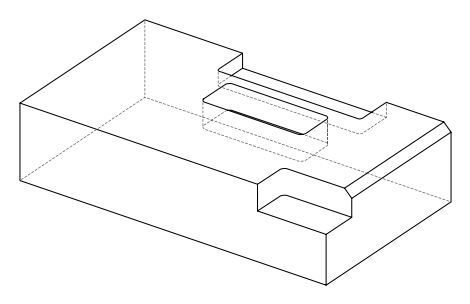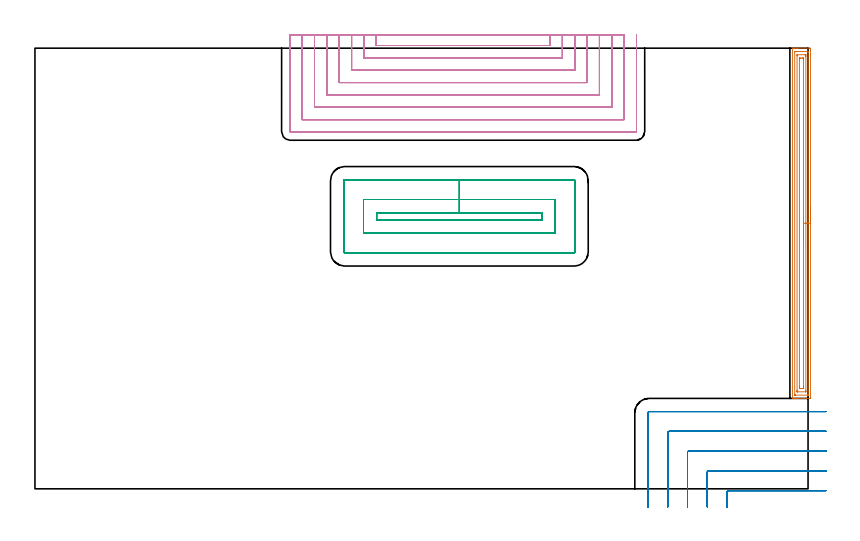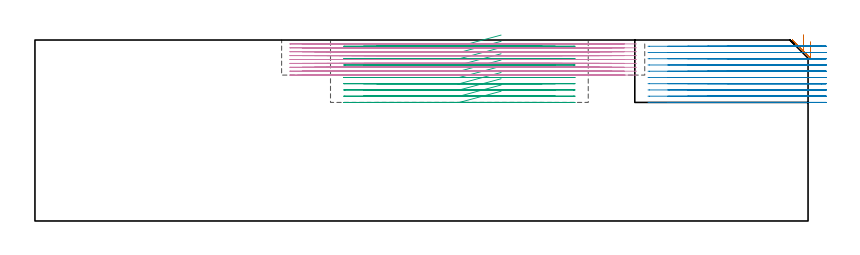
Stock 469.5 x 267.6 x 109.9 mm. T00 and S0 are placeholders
(PLAN: 4 operations, 2 tool changes, 111.7 min)
(1 AREA_MILL | FG_CHAMFER_SURFACE | UGT0205_001 | 7.07 min | 13241 mm3)
(2 MILL_CORNER_NOTCH_RECTANGULAR | CORNER_NOTCH_RECTANGULAR | NXT0201_012 | Follow Part, ap 4, ae 75% | 13.13 min | 217918 mm3)
(3 MILL_RECTANGULAR_POCKET | POCKET_RECTANGULAR_STRAIGHT | NXT0201_012 | Follow Part, ap 4, ae 75% | 18.55 min | 355878 mm3)
(4 MILL_SLOT | SLOT_PARTIAL_RECTANGULAR | NXT0201_013 | Follow Part, ap 2.5, ae 75% | 72.96 min | 262292 mm3)
(TOOL UGT0205_001 | Chamfer Mill 20 x 3 x 45 deg. | D20 FL50 Z2)
(TOOL NXT0201_012 | ENDMILL 16mm [2P460-1600-NA 1630] | D16 FL38 Z6)
(TOOL NXT0201_013 | ENDMILL 10mm | D10 FL30 Z4)
(OP 1 AREA_MILL)
G17 G21 G94 G90
T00 M6
G54
G17 G0 G90 X471. Y171.25 S1061 M3
G43 Z119.9 H0
Z108.9
G94 G1 Y171.212 Z108.028 F250.
Y171.098 Z107.164
Y170.909 Z106.312
Y170.647 Z105.48
Y170.313 Z104.674
Y169.91 Z103.9
Y169.442 Z103.164
Y168.91 Z102.472
Y168.321 Z101.829
Y167.678 Z101.24
Y166.986 Z100.709
Y166.25 Z100.24
Y165.476 Z99.837
Y164.67 Z99.503
Y163.838 Z99.241
Y162.986 Z99.052
Y162.122 Z98.938
Y161.25 Z98.9
Y55.504
X470.997 Y55.205 Z98.902
X470.992 Y54.91 Z98.906
X470.692 Y54.9 Z99.205
X463.271 Z106.623
X462.695 Z107.202
X462.379 Z107.517
X461.803 Z108.093
X461.487 Z108.408
X460.855 Z109.044
X460.422 Z109.478
X460.052 Y54.903 Z109.839
X460.005 Y54.906 Z109.885
X460.002 Y54.908 Z109.888
X460. Y55.058 Z109.9
Y267.442
X460.003 Y267.59 Z109.888
X460.051 Y267.593 Z109.841
X460.422 Y267.6 Z109.477
X460.855 Z109.044
X461.487 Z108.408
X462.695 Z107.202
X463.271 Z106.623
X470.405 Z99.493
X470.695 Y267.598 Z99.203
X470.992 Y267.59 Z98.906
X470.999 Y267.293 Z98.899
X471. Y161.25 Z98.9
X469.586 Z100.314
X469.585 Y57.143 Z100.315
X469.582 Y56.997 Z100.318
X469.579 Y56.909 Z100.321
X469.561 Y56.906 Z100.339
X469.513 Y56.903 Z100.387
X469.01 Y56.9 Z100.89
X461.876 Z108.024
X461.487 Y56.903 Z108.413
X461.433 Y56.906 Z108.467
X461.422 Y56.909 Z108.478
X461.418 Y56.973 Z108.482
X461.416 Y57.07 Z108.484
X461.414 Y57.362 Z108.486
X461.415 Y265.357 Z108.485
X461.418 Y265.503 Z108.482
X461.421 Y265.591 Z108.479
X461.439 Y265.594 Z108.461
X461.487 Y265.597 Z108.413
X461.99 Y265.6 Z107.91
X469.124 Z100.776
X469.513 Y265.597 Z100.387
X469.567 Y265.594 Z100.333
X469.578 Y265.591 Z100.322
X469.581 Y265.527 Z100.319
X469.584 Y265.43 Z100.316
X469.586 Y265.284 Z100.314
Y265.211
Y161.25
X468.172 Z101.728
X468.171 Y59.524 Z101.729
X468.17 Y59.074 Z101.73
X468.167 Y58.964 Z101.733
X468.165 Y58.917 Z101.735
X468.076 Y58.91 Z101.824
X467.901 Y58.902 Z101.999
X463.271 Y58.9 Z106.629
X463.097 Z106.803
X462.981 Y58.902 Z106.919
X462.889 Y58.906 Z107.011
X462.835 Y58.911 Z107.065
X462.833 Y58.927 Z107.067
X462.831 Y59.074 Z107.069
X462.829 Y59.516 Z107.071
X462.828 Y59.966 Z107.072
X462.829 Y262.976 Z107.071
X462.831 Y263.426 Z107.069
X462.833 Y263.536 Z107.067
X462.835 Y263.583 Z107.065
X462.924 Y263.59 Z106.976
X463.099 Y263.598 Z106.801
X467.729 Y263.6 Z102.171
X467.903 Z101.997
X468.019 Y263.598 Z101.881
X468.111 Y263.594 Z101.789
X468.165 Y263.589 Z101.735
X468.167 Y263.572 Z101.733
X468.169 Y263.426 Z101.731
X468.171 Y262.984 Z101.729
Y262.534
X468.172 Y161.25 Z101.728
X466.757 Z103.143
Y61.751
X466.753 Y60.944 Z103.147
X466.751 Y60.919 Z103.149
X466.741 Y60.91 Z103.159
X466.69 Y60.906 Z103.21
X466.583 Y60.902 Z103.317
X466.371 Y60.901 Z103.529
X465.946 Y60.9 Z103.954
X465.054 Z104.846
X464.61 Y60.901 Z105.29
X464.409 Y60.902 Z105.491
X464.308 Y60.906 Z105.592
X464.26 Y60.91 Z105.64
X464.249 Y60.917 Z105.651
X464.243 Y61.751 Z105.657
Y260.749
X464.247 Y261.556 Z105.653
X464.249 Y261.581 Z105.651
X464.259 Y261.59 Z105.641
X464.31 Y261.594 Z105.59
X464.416 Y261.598 Z105.484
X464.629 Y261.599 Z105.271
X465.054 Y261.6 Z104.846
X465.946 Z103.954
X466.39 Y261.599 Z103.51
X466.591 Y261.598 Z103.309
X466.692 Y261.594 Z103.208
X466.74 Y261.59 Z103.16
X466.751 Y261.583 Z103.149
X466.757 Y260.749 Z103.143
Y161.25
Y160.378 Z103.181
Y159.513 Z103.295
Y158.662 Z103.483
Y157.83 Z103.746
Y157.024 Z104.08
Y156.25 Z104.482
Y155.514 Z104.951
Y154.822 Z105.482
Y154.179 Z106.072
Y153.59 Z106.715
Y153.058 Z107.407
Y152.59 Z108.143
Y152.187 Z108.917
Y151.853 Z109.723
Y151.591 Z110.555
Y151.402 Z111.406
Y151.288 Z112.271
Y151.25 Z113.143
G0 Z119.9
M5
M2
(OP 2 MILL_CORNER_NOTCH_RECTANGULAR)
G17 G21 G94 G90
T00 M6
G54
G17 G0 G90 X480.424 Y-1.1 S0 M3
G43 Z119.9 H1
Z106.11
G94 G1 X477.424 F250.
X421.095 F500.
G3 X420.3 Y-1.895 R0.8
G1 Y-8.
Y-11. F250.
G0 Z119.9
X480.5 Y10.902
Z106.11
G1 X477.5 Y10.9
X421.095 F500.
X409.095
G3 X408.3 Y10.105 R0.8
G1 Y-8.
Y-11. F250.
G0 Z119.9
X480.5 Y22.903
Z106.11
G1 X477.5 Y22.9
X409.095 F500.
X397.095
G3 X396.3 Y22.105 R0.8
G1 Y-8.
Y-11. F250.
G0 Z119.9
X480.5 Y34.906
Z106.11
G1 X477.5 Y34.9
X397.095 F500.
X385.095
G3 X384.3 Y34.105 R0.8
G1 Y-8.
Y-11. F250.
G0 Z119.9
X480.477 Y46.9
Z106.11
G1 X477.477
X373.096 F500.
G3 X372.3 Y46.104 R0.8
G1 Y-8.
Y-11. F250.
G0 Z119.9
X480.424 Y-1.1
Z102.32
G1 X477.424
X421.095 F500.
G3 X420.3 Y-1.895 R0.8
G1 Y-8.
Y-11. F250.
G0 Z119.9
X480.5 Y10.9
Z102.32
G1 X477.5
X409.095 F500.
G3 X408.3 Y10.105 R0.8
G1 Y-8.
Y-11. F250.
G0 Z119.9
X480.5 Y22.9
Z102.32
G1 X477.5
X397.095 F500.
G3 X396.3 Y22.105 R0.8
G1 Y-8.
Y-11. F250.
G0 Z119.9
X480.5 Y34.9
Z102.32
G1 X477.5
X385.095 F500.
G3 X384.3 Y34.105 R0.8
G1 Y-8.
Y-11. F250.
G0 Z119.9
X480.5 Y46.9
Z102.32
G1 X477.5
X373.096 F500.
G3 X372.3 Y46.104 R0.8
G1 Y-8.
Y-11. F250.
G0 Z119.9
X480.424 Y-1.1
Z98.53
G1 X477.424
X421.095 F500.
G3 X420.3 Y-1.895 R0.8
G1 Y-8.
Y-11. F250.
G0 Z119.9
X480.5 Y10.9
Z98.53
G1 X477.5
X409.095 F500.
G3 X408.3 Y10.105 R0.8
G1 Y-8.
Y-11. F250.
G0 Z119.9
X480.5 Y22.9
Z98.53
G1 X477.5
X397.095 F500.
G3 X396.3 Y22.105 R0.8
G1 Y-8.
Y-11. F250.
G0 Z119.9
X480.5 Y34.9
Z98.53
G1 X477.5
X385.095 F500.
G3 X384.3 Y34.105 R0.8
G1 Y-8.
Y-11. F250.
G0 Z119.9
X480.5 Y46.9
Z98.53
G1 X477.5
X373.096 F500.
G3 X372.3 Y46.104 R0.8
G1 Y-8.
Y-11. F250.
G0 Z119.9
X480.424 Y-1.1
Z94.74
G1 X477.424
X421.095 F500.
G3 X420.3 Y-1.895 R0.8
G1 Y-8.
Y-11. F250.
G0 Z119.9
X480.5 Y10.9
Z94.74
G1 X477.5
X409.095 F500.
G3 X408.3 Y10.105 R0.8
G1 Y-8.
Y-11. F250.
G0 Z119.9
X480.5 Y22.9
Z94.74
G1 X477.5
X397.095 F500.
G3 X396.3 Y22.105 R0.8
G1 Y-8.
Y-11. F250.
G0 Z119.9
X480.5 Y34.9
Z94.74
G1 X477.5
X385.095 F500.
G3 X384.3 Y34.105 R0.8
G1 Y-8.
Y-11. F250.
G0 Z119.9
X480.5 Y46.9
Z94.74
G1 X477.5
X373.096 F500.
G3 X372.3 Y46.104 R0.8
G1 Y-8.
Y-11. F250.
G0 Z119.9
X480.424 Y-1.1
Z90.95
G1 X477.424
X421.095 F500.
G3 X420.3 Y-1.895 R0.8
G1 Y-8.
Y-11. F250.
G0 Z119.9
X480.5 Y10.9
Z90.95
G1 X477.5
X409.095 F500.
G3 X408.3 Y10.105 R0.8
G1 Y-8.
Y-11. F250.
G0 Z119.9
X480.5 Y22.9
Z90.95
G1 X477.5
X397.095 F500.
G3 X396.3 Y22.105 R0.8
G1 Y-8.
Y-11. F250.
G0 Z119.9
X480.5 Y34.9
Z90.95
G1 X477.5
X385.095 F500.
G3 X384.3 Y34.105 R0.8
G1 Y-8.
Y-11. F250.
G0 Z119.9
X480.5 Y46.9
Z90.95
G1 X477.5
X373.096 F500.
G3 X372.3 Y46.104 R0.8
G1 Y-8.
Y-11. F250.
G0 Z119.9
X480.424 Y-1.1
Z87.16
G1 X477.424
X421.095 F500.
G3 X420.3 Y-1.895 R0.8
G1 Y-8.
Y-11. F250.
G0 Z119.9
X480.5 Y10.9
Z87.16
G1 X477.5
X409.095 F500.
G3 X408.3 Y10.105 R0.8
G1 Y-8.
Y-11. F250.
G0 Z119.9
X480.5 Y22.9
Z87.16
G1 X477.5
X397.095 F500.
G3 X396.3 Y22.105 R0.8
G1 Y-8.
Y-11. F250.
G0 Z119.9
X480.5 Y34.9
Z87.16
G1 X477.5
X385.095 F500.
G3 X384.3 Y34.105 R0.8
G1 Y-8.
Y-11. F250.
G0 Z119.9
X480.5 Y46.9
Z87.16
G1 X477.5
X373.096 F500.
G3 X372.3 Y46.104 R0.8
G1 Y-8.
Y-11. F250.
G0 Z119.9
X480.424 Y-1.1
Z83.37
G1 X477.424
X421.095 F500.
G3 X420.3 Y-1.895 R0.8
G1 Y-8.
Y-11. F250.
G0 Z119.9
X480.5 Y10.9
Z83.37
G1 X477.5
X409.095 F500.
G3 X408.3 Y10.105 R0.8
G1 Y-8.
Y-11. F250.
G0 Z119.9
X480.5 Y22.9
Z83.37
G1 X477.5
X397.095 F500.
G3 X396.3 Y22.105 R0.8
G1 Y-8.
Y-11. F250.
G0 Z119.9
X480.5 Y34.9
Z83.37
G1 X477.5
X385.095 F500.
G3 X384.3 Y34.105 R0.8
G1 Y-8.
Y-11. F250.
G0 Z119.9
X480.5 Y46.9
Z83.37
G1 X477.5
X373.096 F500.
G3 X372.3 Y46.104 R0.8
G1 Y-8.
Y-11. F250.
G0 Z119.9
X480.424 Y-1.1
Z79.58
G1 X477.424
X421.095 F500.
G3 X420.3 Y-1.895 R0.8
G1 Y-8.
Y-11. F250.
G0 Z119.9
X480.5 Y10.9
Z79.58
G1 X477.5
X409.095 F500.
G3 X408.3 Y10.105 R0.8
G1 Y-8.
Y-11. F250.
G0 Z119.9
X480.5 Y22.9
Z79.58
G1 X477.5
X397.095 F500.
G3 X396.3 Y22.105 R0.8
G1 Y-8.
Y-11. F250.
G0 Z119.9
X480.5 Y34.9
Z79.58
G1 X477.5
X385.095 F500.
G3 X384.3 Y34.105 R0.8
G1 Y-8.
Y-11. F250.
G0 Z119.9
X480.5 Y46.9
Z79.58
G1 X477.5
X373.096 F500.
G3 X372.3 Y46.104 R0.8
G1 Y-8.
Y-11. F250.
G0 Z119.9
X480.424 Y-1.1
Z75.79
G1 X477.424
X421.095 F500.
G3 X420.3 Y-1.895 R0.8
G1 Y-8.
Y-11. F250.
G0 Z119.9
X480.5 Y10.9
Z75.79
G1 X477.5
X409.095 F500.
G3 X408.3 Y10.105 R0.8
G1 Y-8.
Y-11. F250.
G0 Z119.9
X480.5 Y22.9
Z75.79
G1 X477.5
X397.095 F500.
G3 X396.3 Y22.105 R0.8
G1 Y-8.
Y-11. F250.
G0 Z119.9
X480.5 Y34.9
Z75.79
G1 X477.5
X385.095 F500.
G3 X384.3 Y34.105 R0.8
G1 Y-8.
Y-11. F250.
G0 Z119.9
X480.5 Y46.9
Z75.79
G1 X477.5
X373.096 F500.
G3 X372.3 Y46.104 R0.8
G1 Y-8.
Y-11. F250.
G0 Z119.9
X480.424 Y-1.1
Z72.
G1 X477.424
X421.095 F500.
G3 X420.3 Y-1.895 R0.8
G1 Y-8.
Y-11. F250.
G0 Z119.9
X480.5 Y10.9
Z72.
G1 X477.5
X409.095 F500.
G3 X408.3 Y10.105 R0.8
G1 Y-8.
Y-11. F250.
G0 Z119.9
X480.5 Y22.9
Z72.
G1 X477.5
X397.095 F500.
G3 X396.3 Y22.105 R0.8
G1 Y-8.
Y-11. F250.
G0 Z119.9
X480.5 Y34.9
Z72.
G1 X477.5
X385.095 F500.
G3 X384.3 Y34.105 R0.8
G1 Y-8.
Y-11. F250.
G0 Z119.9
X480.5 Y46.9
Z72.
G1 X477.5
X373.096 F500.
G3 X372.3 Y46.104 R0.8
G1 Y-8.
Y-11. F250.
G0 Z119.9
M5
M2
(OP 3 MILL_RECTANGULAR_POCKET)
G17 G21 G94 G90
T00 M6
G54
G17 G0 G90 X283.091 Y167.7 S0 M3
G43 Z119.9 H1
Z112.9
G94 G1 X257.75 Z106.11 F250.
X207.5 F500.
Y163.3
X308.
Y167.7
X257.75
Y175.7
X199.5
Y155.3
X316.
Y175.7
X257.75
Y187.7
X188.2
G3 X187.5 Y187. R0.7
G1 Y144.
G3 X188.2 Y143.3 R0.7
G1 X327.3
G3 X328. Y144. R0.7
G1 Y187.
G3 X327.3 Y187.7 R0.7
G1 X257.75
X256.75
G0 X283.091 Y167.7 Z109.11
G1 X257.75 Z102.32 F250.
X207.5 F500.
Y163.3
X308.
Y167.7
X257.75
Y175.7
X199.5
Y155.3
X316.
Y175.7
X257.75
Y187.7
X188.2
G3 X187.5 Y187. R0.7
G1 Y144.
G3 X188.2 Y143.3 R0.7
G1 X327.3
G3 X328. Y144. R0.7
G1 Y187.
G3 X327.3 Y187.7 R0.7
G1 X257.75
X256.75
G0 X283.091 Y167.7 Z105.32
G1 X257.75 Z98.53 F250.
X207.5 F500.
Y163.3
X308.
Y167.7
X257.75
Y175.7
X199.5
Y155.3
X316.
Y175.7
X257.75
Y187.7
X188.2
G3 X187.5 Y187. R0.7
G1 Y144.
G3 X188.2 Y143.3 R0.7
G1 X327.3
G3 X328. Y144. R0.7
G1 Y187.
G3 X327.3 Y187.7 R0.7
G1 X257.75
X256.75
G0 X283.091 Y167.7 Z101.53
G1 X257.75 Z94.74 F250.
X207.5 F500.
Y163.3
X308.
Y167.7
X257.75
Y175.7
X199.5
Y155.3
X316.
Y175.7
X257.75
Y187.7
X188.2
G3 X187.5 Y187. R0.7
G1 Y144.
G3 X188.2 Y143.3 R0.7
G1 X327.3
G3 X328. Y144. R0.7
G1 Y187.
G3 X327.3 Y187.7 R0.7
G1 X257.75
X256.75
G0 X283.091 Y167.7 Z97.74
G1 X257.75 Z90.95 F250.
X207.5 F500.
Y163.3
X308.
Y167.7
X257.75
Y175.7
X199.5
Y155.3
X316.
Y175.7
X257.75
Y187.7
X188.2
G3 X187.5 Y187. R0.7
G1 Y144.
G3 X188.2 Y143.3 R0.7
G1 X327.3
G3 X328. Y144. R0.7
G1 Y187.
G3 X327.3 Y187.7 R0.7
G1 X257.75
X256.75
G0 X283.091 Y167.7 Z93.95
G1 X257.75 Z87.16 F250.
X207.5 F500.
Y163.3
X308.
Y167.7
X257.75
Y175.7
X199.5
Y155.3
X316.
Y175.7
X257.75
Y187.7
X188.2
G3 X187.5 Y187. R0.7
G1 Y144.
G3 X188.2 Y143.3 R0.7
G1 X327.3
G3 X328. Y144. R0.7
G1 Y187.
G3 X327.3 Y187.7 R0.7
G1 X257.75
X256.75
G0 X283.091 Y167.7 Z90.16
G1 X257.75 Z83.37 F250.
X207.5 F500.
Y163.3
X308.
Y167.7
X257.75
Y175.7
X199.5
Y155.3
X316.
Y175.7
X257.75
Y187.7
X188.2
G3 X187.5 Y187. R0.7
G1 Y144.
G3 X188.2 Y143.3 R0.7
G1 X327.3
G3 X328. Y144. R0.7
G1 Y187.
G3 X327.3 Y187.7 R0.7
G1 X257.75
X256.75
G0 X283.091 Y167.7 Z86.37
G1 X257.75 Z79.58 F250.
X207.5 F500.
Y163.3
X308.
Y167.7
X257.75
Y175.7
X199.5
Y155.3
X316.
Y175.7
X257.75
Y187.7
X188.2
G3 X187.5 Y187. R0.7
G1 Y144.
G3 X188.2 Y143.3 R0.7
G1 X327.3
G3 X328. Y144. R0.7
G1 Y187.
G3 X327.3 Y187.7 R0.7
G1 X257.75
X256.75
G0 X283.091 Y167.7 Z82.58
G1 X257.75 Z75.79 F250.
X207.5 F500.
Y163.3
X308.
Y167.7
X257.75
Y175.7
X199.5
Y155.3
X316.
Y175.7
X257.75
Y187.7
X188.2
G3 X187.5 Y187. R0.7
G1 Y144.
G3 X188.2 Y143.3 R0.7
G1 X327.3
G3 X328. Y144. R0.7
G1 Y187.
G3 X327.3 Y187.7 R0.7
G1 X257.75
X256.75
G0 X283.091 Y167.7 Z78.79
G1 X257.75 Z72. F250.
X207.5 F500.
Y163.3
X308.
Y167.7
X257.75
Y175.7
X199.5
Y155.3
X316.
Y175.7
X257.75
Y187.7
X188.2
G3 X187.5 Y187. R0.7
G1 Y144.
G3 X188.2 Y143.3 R0.7
G1 X327.3
G3 X328. Y144. R0.7
G1 Y187.
G3 X327.3 Y187.7 R0.7
G1 X257.75
X256.75
G0 Z119.9
M5
M2
(OP 4 MILL_SLOT)
G17 G21 G94 G90
T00 M6
G54
G17 G0 G90 X207.3 Y275.6 S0 M3
G43 Z119.9 H0
Z107.533
G94 G1 Y272.6 F250.
Y269.2 F500.
X312.8
Y272.6
Y275.6 F250.
X199.8
Y272.6
Y261.7 F500.
X320.3
Y272.6
Y275.6 F250.
X192.3
Y272.6
Y254.2 F500.
X327.8
Y272.6
Y275.6 F250.
X184.8
Y272.6
Y246.7 F500.
X335.3
Y272.6
Y275.6 F250.
X177.3
Y272.6
Y239.2 F500.
X342.8
Y272.6
Y275.6 F250.
X169.8
Y272.6
Y231.7 F500.
X350.3
Y272.6
Y275.6 F250.
X162.3
Y272.6
Y224.2 F500.
X357.8
Y272.6
Y275.6 F250.
X154.8
Y272.6
Y217.1 F500.
G3 X155.2 Y216.7 R0.4
G1 X364.9
G3 X365.3 Y217.1 R0.4
G1 Y272.6
Y275.6 F250.
G0 X207.3 Z105.167
G1 Y272.6
Y269.2 F500.
X312.8
Y272.6
Y275.6 F250.
X199.8
Y272.6
Y261.7 F500.
X320.3
Y272.6
Y275.6 F250.
X192.3
Y272.6
Y254.2 F500.
X327.8
Y272.6
Y275.6 F250.
X184.8
Y272.6
Y246.7 F500.
X335.3
Y272.6
Y275.6 F250.
X177.3
Y272.6
Y239.2 F500.
X342.8
Y272.6
Y275.6 F250.
X169.8
Y272.6
Y231.7 F500.
X350.3
Y272.6
Y275.6 F250.
X162.3
Y272.6
Y224.2 F500.
X357.8
Y272.6
Y275.6 F250.
X154.8
Y272.6
Y217.1 F500.
G3 X155.2 Y216.7 R0.4
G1 X364.9
G3 X365.3 Y217.1 R0.4
G1 Y272.6
Y275.6 F250.
G0 X207.3 Z102.8
G1 Y272.6
Y269.2 F500.
X312.8
Y272.6
Y275.6 F250.
X199.8
Y272.6
Y261.7 F500.
X320.3
Y272.6
Y275.6 F250.
X192.3
Y272.6
Y254.2 F500.
X327.8
Y272.6
Y275.6 F250.
X184.8
Y272.6
Y246.7 F500.
X335.3
Y272.6
Y275.6 F250.
X177.3
Y272.6
Y239.2 F500.
X342.8
Y272.6
Y275.6 F250.
X169.8
Y272.6
Y231.7 F500.
X350.3
Y272.6
Y275.6 F250.
X162.3
Y272.6
Y224.2 F500.
X357.8
Y272.6
Y275.6 F250.
X154.8
Y272.6
Y217.1 F500.
G3 X155.2 Y216.7 R0.4
G1 X364.9
G3 X365.3 Y217.1 R0.4
G1 Y272.6
Y275.6 F250.
G0 X207.3 Z100.433
G1 Y272.6
Y269.2 F500.
X312.8
Y272.6
Y275.6 F250.
X199.8
Y272.6
Y261.7 F500.
X320.3
Y272.6
Y275.6 F250.
X192.3
Y272.6
Y254.2 F500.
X327.8
Y272.6
Y275.6 F250.
X184.8
Y272.6
Y246.7 F500.
X335.3
Y272.6
Y275.6 F250.
X177.3
Y272.6
Y239.2 F500.
X342.8
Y272.6
Y275.6 F250.
X169.8
Y272.6
Y231.7 F500.
X350.3
Y272.6
Y275.6 F250.
X162.3
Y272.6
Y224.2 F500.
X357.8
Y272.6
Y275.6 F250.
X154.8
Y272.6
Y217.1 F500.
G3 X155.2 Y216.7 R0.4
G1 X364.9
G3 X365.3 Y217.1 R0.4
G1 Y272.6
Y275.6 F250.
G0 X207.3 Z98.067
G1 Y272.6
Y269.2 F500.
X312.8
Y272.6
Y275.6 F250.
X199.8
Y272.6
Y261.7 F500.
X320.3
Y272.6
Y275.6 F250.
X192.3
Y272.6
Y254.2 F500.
X327.8
Y272.6
Y275.6 F250.
X184.8
Y272.6
Y246.7 F500.
X335.3
Y272.6
Y275.6 F250.
X177.3
Y272.6
Y239.2 F500.
X342.8
Y272.6
Y275.6 F250.
X169.8
Y272.6
Y231.7 F500.
X350.3
Y272.6
Y275.6 F250.
X162.3
Y272.6
Y224.2 F500.
X357.8
Y272.6
Y275.6 F250.
X154.8
Y272.6
Y217.1 F500.
G3 X155.2 Y216.7 R0.4
G1 X364.9
G3 X365.3 Y217.1 R0.4
G1 Y272.6
Y275.6 F250.
G0 X207.3 Z95.7
G1 Y272.6
Y269.2 F500.
X312.8
Y272.6
Y275.6 F250.
X199.8
Y272.6
Y261.7 F500.
X320.3
Y272.6
Y275.6 F250.
X192.3
Y272.6
Y254.2 F500.
X327.8
Y272.6
Y275.6 F250.
X184.8
Y272.6
Y246.7 F500.
X335.3
Y272.6
Y275.6 F250.
X177.3
Y272.6
Y239.2 F500.
X342.8
Y272.6
Y275.6 F250.
X169.8
Y272.6
Y231.7 F500.
X350.3
Y272.6
Y275.6 F250.
X162.3
Y272.6
Y224.2 F500.
X357.8
Y272.6
Y275.6 F250.
X154.8
Y272.6
Y217.1 F500.
G3 X155.2 Y216.7 R0.4
G1 X364.9
G3 X365.3 Y217.1 R0.4
G1 Y272.6
Y275.6 F250.
G0 X207.3 Z93.333
G1 Y272.6
Y269.2 F500.
X312.8
Y272.6
Y275.6 F250.
X199.8
Y272.6
Y261.7 F500.
X320.3
Y272.6
Y275.6 F250.
X192.3
Y272.6
Y254.2 F500.
X327.8
Y272.6
Y275.6 F250.
X184.8
Y272.6
Y246.7 F500.
X335.3
Y272.6
Y275.6 F250.
X177.3
Y272.6
Y239.2 F500.
X342.8
Y272.6
Y275.6 F250.
X169.8
Y272.6
Y231.7 F500.
X350.3
Y272.6
Y275.6 F250.
X162.3
Y272.6
Y224.2 F500.
X357.8
Y272.6
Y275.6 F250.
X154.8
Y272.6
Y217.1 F500.
G3 X155.2 Y216.7 R0.4
G1 X364.9
G3 X365.3 Y217.1 R0.4
G1 Y272.6
Y275.6 F250.
G0 X207.3 Z90.967
G1 Y272.6
Y269.2 F500.
X312.8
Y272.6
Y275.6 F250.
X199.8
Y272.6
Y261.7 F500.
X320.3
Y272.6
Y275.6 F250.
X192.3
Y272.6
Y254.2 F500.
X327.8
Y272.6
Y275.6 F250.
X184.8
Y272.6
Y246.7 F500.
X335.3
Y272.6
Y275.6 F250.
X177.3
Y272.6
Y239.2 F500.
X342.8
Y272.6
Y275.6 F250.
X169.8
Y272.6
Y231.7 F500.
X350.3
Y272.6
Y275.6 F250.
X162.3
Y272.6
Y224.2 F500.
X357.8
Y272.6
Y275.6 F250.
X154.8
Y272.6
Y217.1 F500.
G3 X155.2 Y216.7 R0.4
G1 X364.9
G3 X365.3 Y217.1 R0.4
G1 Y272.6
Y275.6 F250.
G0 X207.3 Z88.6
G1 Y272.6
Y269.2 F500.
X312.8
Y272.6
Y275.6 F250.
X199.8
Y272.6
Y261.7 F500.
X320.3
Y272.6
Y275.6 F250.
X192.3
Y272.6
Y254.2 F500.
X327.8
Y272.6
Y275.6 F250.
X184.8
Y272.6
Y246.7 F500.
X335.3
Y272.6
Y275.6 F250.
X177.3
Y272.6
Y239.2 F500.
X342.8
Y272.6
Y275.6 F250.
X169.8
Y272.6
Y231.7 F500.
X350.3
Y272.6
Y275.6 F250.
X162.3
Y272.6
Y224.2 F500.
X357.8
Y272.6
Y275.6 F250.
X154.8
Y272.6
Y217.1 F500.
G3 X155.2 Y216.7 R0.4
G1 X364.9
G3 X365.3 Y217.1 R0.4
G1 Y272.6
Y275.6 F250.
G0 Z119.9
M5
M2
